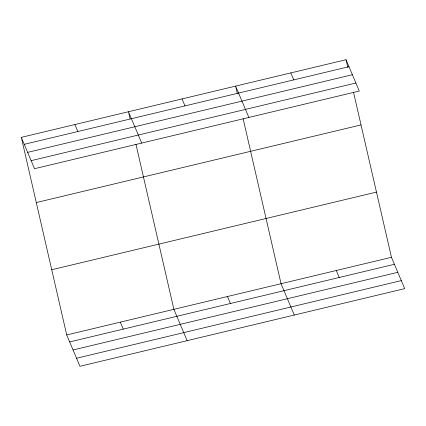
<?xml version="1.0" encoding="UTF-8"?>
<svg xmlns="http://www.w3.org/2000/svg" width="426" height="426" viewBox="0 0 426 426"><rect width="100%" height="100%" fill="white"/><g stroke="black" fill="none" stroke-linecap="round" stroke-linejoin="round"><path stroke-width="0.64" d="M21.3 137.358L346.04 59.709L359.278 91.047L34.538 168.696L21.3 137.358L66.722 334.953L79.96 366.291L404.7 288.642L391.462 257.304L353.532 92.309M24.25 144.339L348.99 66.685M27.642 152.375L352.382 74.726M31.141 160.661L355.88 83.006M36.29 202.563L361.03 124.914M51.732 269.749L376.472 192.094M66.722 334.953L391.462 257.304M69.672 341.934L394.412 264.285M73.064 349.97L397.804 272.32M76.563 358.255L401.303 280.606M290.836 72.91L293.78 79.886M336.258 270.505L339.202 277.486M248.864 117.448L235.626 86.111L237.394 93.779M294.286 315.043L281.048 283.705L243.124 118.71M182.046 98.923L184.996 105.898M227.468 296.517L230.418 303.498M141.704 143.072L128.466 111.734L130.079 118.763M187.126 340.667L173.888 309.329L135.958 144.334M74.88 124.546L77.83 131.528M120.302 322.141L123.252 329.122M346.04 59.709L347.802 67.377"/></g></svg>
